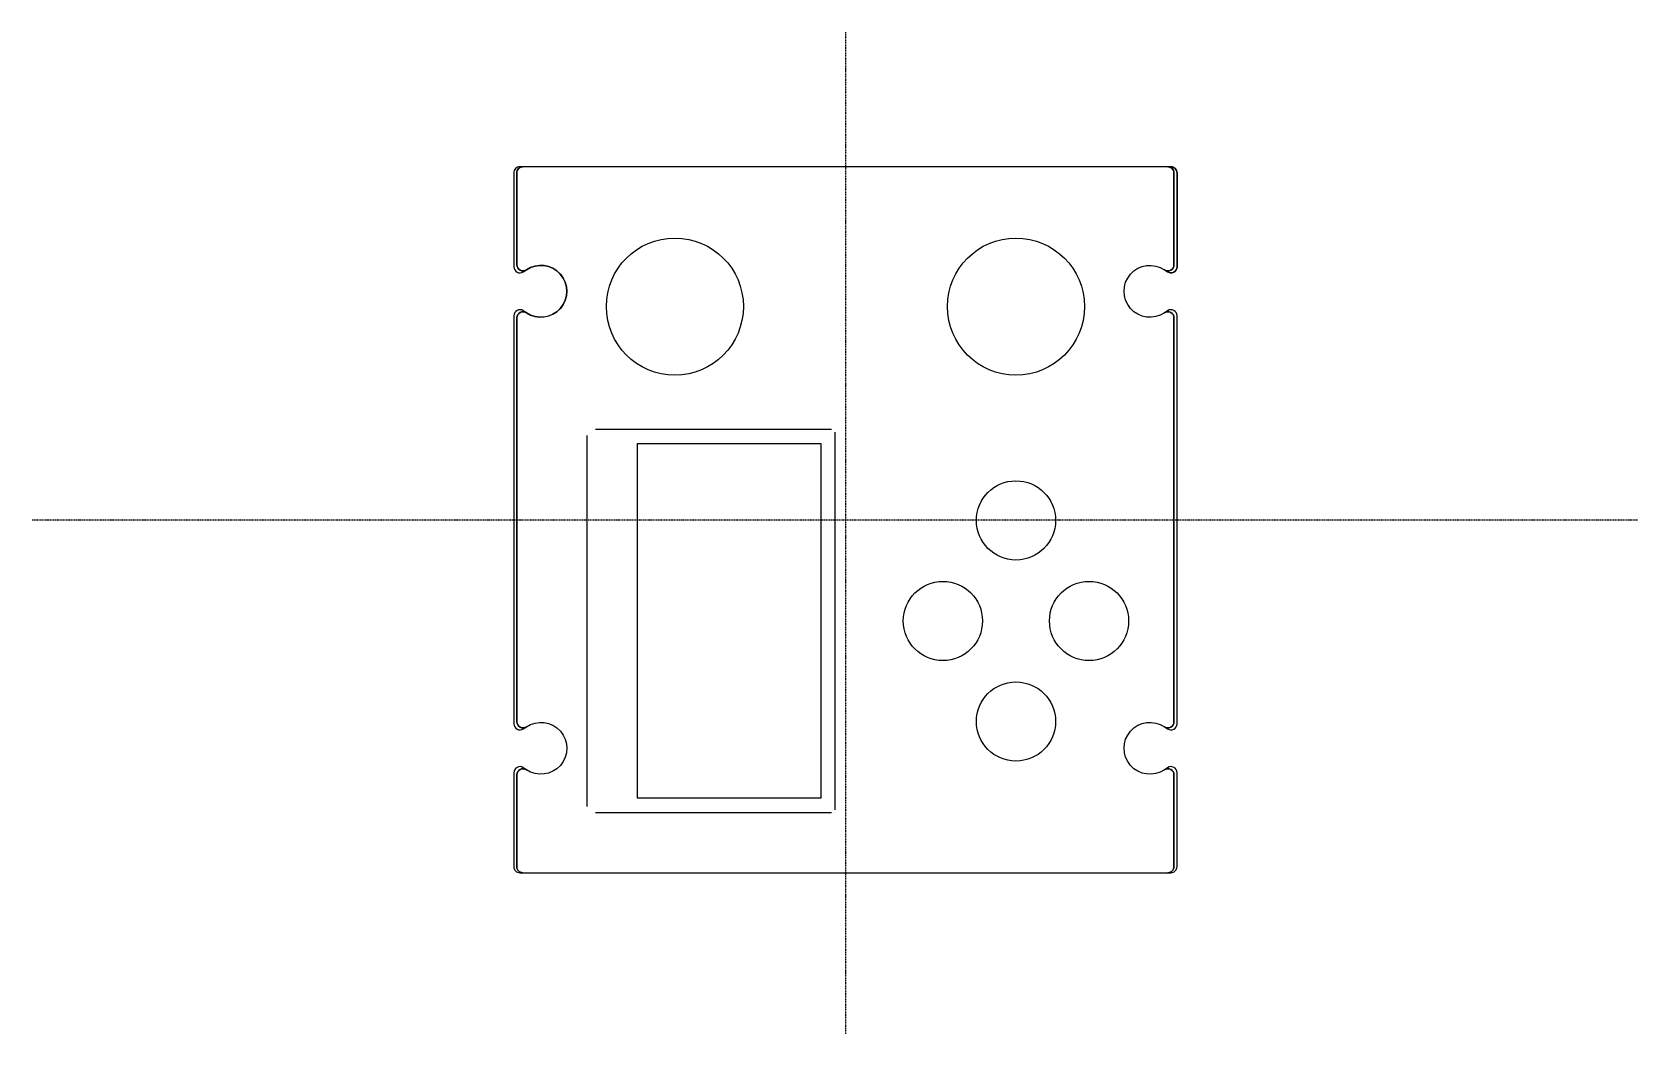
# Model space of a CAD drawing. Header units: millimetres. Extents: x -112 to 151, y -68 to 97.
import ezdxf

# ---------------------------------------------------------------- set-up
doc = ezdxf.new("R2010")
doc.units = ezdxf.units.MM
doc.linetypes.add('DASHED', pattern=[0.2067, 0.1654, -0.0413])

msp = doc.modelspace()

# ---------------------------------------------------------------- linework, layer by layer
at = {"color": 190, "linetype": 'DASHED', "lineweight": 25, "true_color": 0x8018ff}
for p, q in [((21.06, 96.64), (21.06, -67.77)), ((-112.46, 16.61), (151.16, 16.61))]:
    msp.add_line(p, q, dxfattribs=at)
for p, q in [((-21.35, -30.45), (-21.35, 30.45)), ((-19.98, 31.5), (18.8, 31.5)), ((19.3, 31), (19.3, -31)), ((18.8, -31.5), (-19.98, -31.5))]:
    msp.add_line(p, q)
for points in [[(-31.88, 74.53), (-32.38, 74.53, 0.414214), (-33.38, 73.53), (-33.38, 58.12, 0.60127), (-31.82, 57.29), (-31.32, 57.63, -0.60127), (-32.88, 58.45), (-32.88, 73.53, -0.414214)], [(74, 74.53), (-31.88, 74.53, 0.414214), (-32.88, 73.53), (-32.88, 58.45, 0.60127), (-31.32, 57.63, -1.88346), (-31.32, 50.58, 0.60127), (-32.88, 49.76), (-32.88, -16.55, 0.60127), (-31.32, -17.37, -1.88346), (-31.32, -24.42, 0.60127), (-32.88, -25.24), (-32.88, -40.32, 0.414214), (-31.88, -41.32), (74, -41.32, 0.414214), (75, -40.32), (75, -25.24, 0.60127), (73.44, -24.42, -1.88346), (73.44, -17.37, 0.60127), (75, -16.55), (75, 49.76, 0.60127), (73.44, 50.58, -1.88346), (73.44, 57.63, 0.60127), (75, 58.45), (75, 73.53, 0.414214)], [(74, 74.53, -0.414214), (75, 73.53), (75, 58.45, -0.60127), (73.44, 57.63), (73.94, 57.29, 0.60127), (75.5, 58.12), (75.5, 73.53, 0.414214), (74.5, 74.53)], [(-31.32, -17.37, -0.60127), (-32.88, -16.55), (-32.88, 49.76, -0.60127), (-31.32, 50.58), (-31.82, 50.92, 0.60127), (-33.38, 50.09), (-33.38, 16.61), (-33.38, -16.88, 0.60127), (-31.82, -17.71)], [(73.44, 50.58, -0.60127), (75, 49.76), (75, -16.55, -0.60127), (73.44, -17.37), (73.94, -17.71, 0.60127), (75.5, -16.88), (75.5, 16.61), (75.5, 50.09, 0.60127), (73.94, 50.92)], [(-31.88, -41.32, -0.414214), (-32.88, -40.32), (-32.88, -25.24, -0.60127), (-31.32, -24.42), (-31.82, -24.08, 0.60127), (-33.38, -24.91), (-33.38, -40.32, 0.414214), (-32.38, -41.32)], [(73.44, -24.42, -0.60127), (75, -25.24), (75, -40.32, -0.414214), (74, -41.32), (74.5, -41.32, 0.414214), (75.5, -40.32), (75.5, -24.91, 0.60127), (73.94, -24.08)]]:
    msp.add_lwpolyline(points, format="xyb", close=True)
for points in [[(-31.88, 74.53), (-32.38, 74.53, 0.414214), (-33.38, 73.53), (-33.38, 58.12, 0.60127), (-31.82, 57.29), (-31.32, 57.63)], [(-31.32, 50.58, 0.60127), (-32.88, 49.76), (-32.88, -16.55, 0.60127), (-31.32, -17.37, -1.88346), (-31.32, -24.42, 0.60127), (-32.88, -25.24), (-32.88, -40.32, 0.414214), (-31.88, -41.32), (74, -41.32, 0.414214), (75, -40.32), (75, -25.24, 0.60127), (73.44, -24.42, -1.88346), (73.44, -17.37, 0.60127), (75, -16.55), (75, 49.76, 0.60127), (73.44, 50.58, -1.88346), (73.44, 57.63, 0.60127), (75, 58.45), (75, 73.53, 0.414214), (74, 74.53), (-31.88, 74.53, 0.414214), (-32.88, 73.53), (-32.88, 58.45, 0.60127), (-31.32, 57.63)], [(74, 74.53), (74.5, 74.53, -0.414214), (75.5, 73.53), (75.5, 58.12, -0.60127), (73.94, 57.29), (73.44, 57.63)], [(-31.32, 50.58), (-31.82, 50.92, 0.60127), (-33.38, 50.09), (-33.38, 16.61), (-33.38, -16.88, 0.60127), (-31.82, -17.71), (-31.32, -17.37)], [(73.44, -17.37), (73.94, -17.71, 0.60127), (75.5, -16.88), (75.5, 16.61), (75.5, 50.09, 0.60127), (73.94, 50.92), (73.44, 50.58)], [(-31.32, -24.42), (-31.82, -24.08, 0.60127), (-33.38, -24.91), (-33.38, -40.32, 0.414214), (-32.38, -41.32), (-31.88, -41.32)], [(74, -41.32), (74.5, -41.32, 0.414214), (75.5, -40.32), (75.5, -24.91, 0.60127), (73.94, -24.08), (73.44, -24.42)]]:
    msp.add_lwpolyline(points, format="xyb")
msp.add_lwpolyline([(17.1, 29.05), (-13.15, 29.05), (-13.15, -29.05), (17.1, -29.05)], close=True)
for centre, radius in [((-6.94, 51.6), 11.25), ((49.06, 51.6), 11.25), ((49.06, 16.5), 6.5), ((37.06, 0), 6.5), ((61.06, 0), 6.5), ((49.06, -16.5), 6.5)]:
    msp.add_circle(centre, radius)
msp.add_arc((-28.94, 54.11), 4.25, 235.931, 124.069)

doc.saveas('drawing.dxf')
